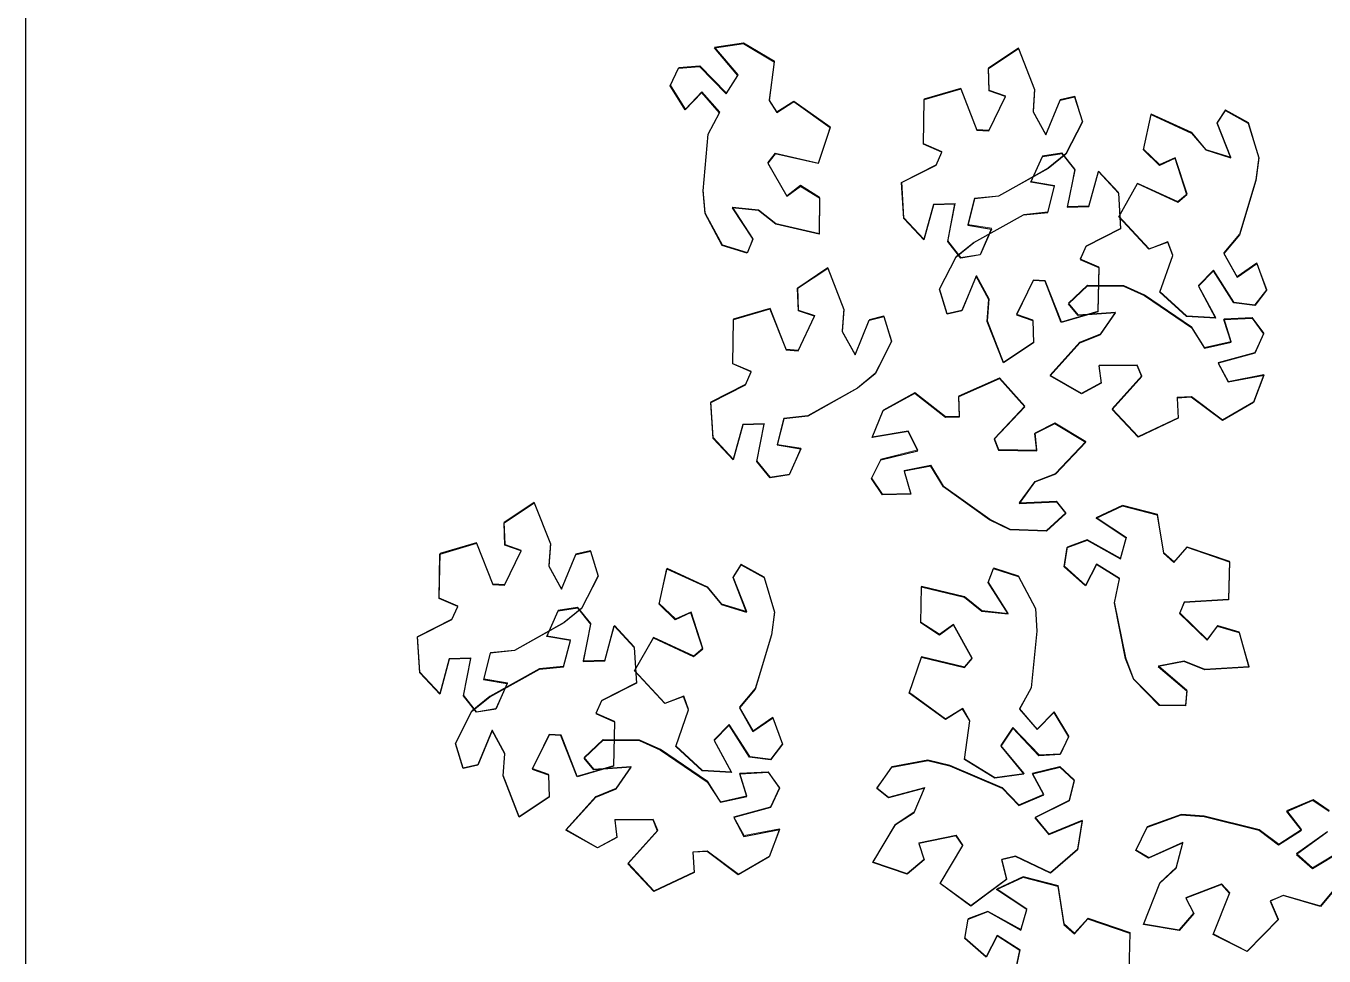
# Model space of a CAD drawing. Header units: centimetres. Extents: x -3096 to 17897, y -3131 to 15798.
# Drawn here: x 2794.5 to 2906.1, y 4396.4 to 4476.5 of the extents above; entities that cross this region are included whole.
import ezdxf

# ---------------------------------------------------------------- set-up
doc = ezdxf.new("R2010")
doc.units = ezdxf.units.CM
doc.layers.add('A-ANNO SYMB', color=3, linetype='Continuous', lineweight=13)
doc.layers.add('alberi', color=74, linetype='Continuous')

msp = doc.modelspace()

# ---------------------------------------------------------------- linework, layer by layer
msp.add_lwpolyline([(3144.47, 4143.3), (3144.47, 4143.3), (2794.47, 4143.3), (2794.47, 4518.3)])
at = {"layer": 'A-ANNO SYMB'}
for points in [[(2854.36, 4457.64), (2852.87, 4460.38), (2852.72, 4462.33), (2853.15, 4467.2), (2854.14, 4469.04), (2852.6, 4470.79), (2851.18, 4469.31), (2849.89, 4471.37), (2850.61, 4472.89), (2852.42, 4473.02), (2852.42, 4473.02), (2854.71, 4470.69), (2855.71, 4472.25), (2853.7, 4474.63), (2856.19, 4475), (2858.84, 4473.42), (2858.4, 4470.11), (2859.04, 4469.08), (2860.51, 4470), (2860.51, 4470), (2863.63, 4467.79), (2862.62, 4464.67), (2858.91, 4465.52), (2858.27, 4464.72), (2859.9, 4461.86), (2861.09, 4462.75), (2862.72, 4461.72), (2862.68, 4458.6), (2858.97, 4459.46), (2857.48, 4460.65), (2855.22, 4460.87), (2856.98, 4458.17), (2856.51, 4456.97)], [(2885.34, 4468.27), (2883.91, 4465.49), (2882.39, 4464.26), (2878.13, 4461.86), (2876.05, 4461.64), (2875.48, 4459.38), (2877.51, 4459.05), (2876.53, 4456.81), (2874.87, 4456.55), (2873.74, 4457.97), (2873.74, 4457.97), (2874.38, 4461.18), (2872.53, 4461.12), (2871.7, 4458.11), (2869.98, 4459.95), (2869.79, 4463.03), (2872.77, 4464.55), (2873.25, 4465.66), (2871.66, 4466.35), (2871.66, 4466.35), (2871.72, 4470.18), (2874.86, 4471.1), (2876.26, 4467.56), (2877.28, 4467.49), (2878.72, 4470.45), (2877.31, 4470.93), (2877.24, 4472.85), (2879.83, 4474.59), (2881.22, 4471.04), (2881.09, 4469.13), (2882.18, 4467.15), (2883.41, 4470.12), (2884.67, 4470.42)], [(2899.6, 4468.16), (2900.49, 4465.17), (2900.25, 4463.22), (2898.83, 4458.54), (2897.49, 4456.94), (2898.64, 4454.92), (2900.34, 4456.08), (2901.18, 4453.8), (2900.16, 4452.46), (2898.36, 4452.7), (2898.36, 4452.7), (2896.6, 4455.45), (2895.3, 4454.13), (2896.79, 4451.39), (2894.27, 4451.53), (2892, 4453.61), (2893.1, 4456.77), (2892.68, 4457.91), (2891.06, 4457.3), (2891.06, 4457.3), (2888.45, 4460.11), (2890.08, 4462.95), (2893.54, 4461.36), (2894.33, 4462.02), (2893.31, 4465.15), (2891.97, 4464.53), (2890.59, 4465.86), (2891.25, 4468.9), (2894.71, 4467.31), (2895.93, 4465.84), (2898.1, 4465.16), (2896.93, 4468.16), (2897.63, 4469.25)], [(2873.05, 4453.87), (2874.48, 4456.64), (2876.01, 4457.87), (2880.28, 4460.25), (2882.36, 4460.47), (2882.94, 4462.73), (2880.91, 4463.07), (2881.89, 4465.29), (2883.56, 4465.55), (2884.68, 4464.13), (2884.68, 4464.13), (2884.04, 4460.92), (2885.89, 4460.98), (2886.72, 4463.98), (2888.43, 4462.13), (2888.62, 4459.05), (2885.64, 4457.55), (2885.14, 4456.44), (2886.74, 4455.75), (2886.74, 4455.75), (2886.66, 4451.92), (2883.52, 4451), (2882.13, 4454.55), (2881.11, 4454.62), (2879.66, 4451.66), (2881.06, 4451.18), (2881.13, 4449.26), (2878.54, 4447.53), (2877.16, 4451.08), (2877.3, 4452.99), (2876.21, 4454.98), (2874.97, 4452.01), (2873.71, 4451.72)], [(2868.93, 4449.35), (2867.51, 4446.58), (2865.99, 4445.34), (2861.72, 4442.95), (2859.65, 4442.72), (2859.07, 4440.46), (2861.11, 4440.13), (2860.13, 4437.9), (2858.47, 4437.63), (2857.34, 4439.05), (2857.34, 4439.05), (2857.97, 4442.26), (2856.12, 4442.2), (2855.29, 4439.2), (2853.58, 4441.04), (2853.38, 4444.12), (2856.36, 4445.63), (2856.85, 4446.75), (2855.25, 4447.43), (2855.25, 4447.43), (2855.32, 4451.26), (2858.46, 4452.19), (2859.85, 4448.65), (2860.88, 4448.57), (2862.31, 4451.54), (2860.91, 4452.02), (2860.84, 4453.94), (2863.42, 4455.67), (2864.82, 4452.13), (2864.68, 4450.22), (2865.78, 4448.23), (2867.01, 4451.21), (2868.26, 4451.51)], [(2885.77, 4454.17), (2888.89, 4454.13), (2890.67, 4453.32), (2894.71, 4450.57), (2895.84, 4448.81), (2898.12, 4449.3), (2897.51, 4451.27), (2899.94, 4451.39), (2900.92, 4450.02), (2900.15, 4448.37), (2900.15, 4448.37), (2897, 4447.51), (2897.88, 4445.88), (2900.93, 4446.48), (2900.05, 4444.12), (2897.38, 4442.58), (2894.7, 4444.57), (2893.48, 4444.51), (2893.58, 4442.77), (2893.58, 4442.77), (2890.12, 4441.13), (2887.89, 4443.52), (2890.44, 4446.35), (2890.05, 4447.3), (2886.76, 4447.27), (2886.95, 4445.8), (2885.26, 4444.88), (2882.56, 4446.42), (2885.12, 4449.25), (2886.88, 4449.98), (2888.18, 4451.84), (2884.96, 4451.62), (2884.14, 4452.61)], [(2882.24, 4433.05), (2879.12, 4433.16), (2877.36, 4434.02), (2873.39, 4436.87), (2872.3, 4438.66), (2870.01, 4438.22), (2870.57, 4436.24), (2868.14, 4436.18), (2867.19, 4437.57), (2868, 4439.2), (2868, 4439.2), (2871.18, 4439.98), (2870.34, 4441.63), (2867.27, 4441.11), (2868.21, 4443.44), (2870.92, 4444.92), (2873.55, 4442.87), (2874.76, 4442.89), (2874.71, 4444.63), (2874.71, 4444.63), (2878.21, 4446.19), (2880.38, 4443.74), (2877.76, 4440.98), (2878.13, 4440.02), (2881.42, 4439.97), (2881.26, 4441.45), (2882.97, 4442.32), (2885.63, 4440.71), (2883.01, 4437.95), (2881.23, 4437.27), (2879.89, 4435.43), (2883.11, 4435.58), (2883.91, 4434.57)], [(2843.69, 4429.18), (2842.27, 4426.4), (2840.75, 4425.17), (2836.49, 4422.77), (2834.41, 4422.55), (2833.84, 4420.29), (2835.87, 4419.96), (2834.89, 4417.73), (2833.23, 4417.46), (2832.1, 4418.88), (2832.1, 4418.88), (2832.73, 4422.09), (2830.88, 4422.03), (2830.06, 4419.02), (2828.34, 4420.87), (2828.14, 4423.94), (2831.12, 4425.46), (2831.61, 4426.57), (2830.01, 4427.26), (2830.01, 4427.26), (2830.08, 4431.09), (2833.22, 4432.02), (2834.61, 4428.47), (2835.64, 4428.4), (2837.07, 4431.36), (2835.67, 4431.85), (2835.6, 4433.77), (2838.19, 4435.5), (2839.58, 4431.95), (2839.44, 4430.05), (2840.54, 4428.06), (2841.77, 4431.04), (2843.02, 4431.33)], [(2891.95, 4418.06), (2889.75, 4420.27), (2889.05, 4422.1), (2888.09, 4426.9), (2888.51, 4428.94), (2886.54, 4430.18), (2885.6, 4428.36), (2883.78, 4429.97), (2884.04, 4431.64), (2885.74, 4432.27), (2885.74, 4432.27), (2888.6, 4430.68), (2889.11, 4432.46), (2886.51, 4434.17), (2888.79, 4435.23), (2891.78, 4434.47), (2892.3, 4431.17), (2893.21, 4430.36), (2894.35, 4431.66), (2894.35, 4431.66), (2897.97, 4430.42), (2897.89, 4427.15), (2894.08, 4426.91), (2893.7, 4425.96), (2896.07, 4423.68), (2896.97, 4424.87), (2898.81, 4424.34), (2899.66, 4421.35), (2895.86, 4421.12), (2894.09, 4421.83), (2891.86, 4421.41), (2894.31, 4419.32), (2894.2, 4418.03)], [(2857.96, 4429.07), (2858.85, 4426.08), (2858.61, 4424.14), (2857.19, 4419.46), (2855.85, 4417.86), (2857, 4415.83), (2858.69, 4417), (2859.53, 4414.71), (2858.52, 4413.37), (2856.72, 4413.61), (2856.72, 4413.61), (2854.96, 4416.36), (2853.66, 4415.04), (2855.15, 4412.3), (2852.63, 4412.44), (2850.36, 4414.53), (2851.46, 4417.68), (2851.04, 4418.82), (2849.41, 4418.21), (2849.41, 4418.21), (2846.81, 4421.02), (2848.43, 4423.87), (2851.9, 4422.27), (2852.68, 4422.93), (2851.67, 4426.06), (2850.32, 4425.44), (2848.94, 4426.78), (2849.61, 4429.82), (2853.07, 4428.22), (2854.29, 4426.75), (2856.46, 4426.08), (2855.28, 4429.08), (2855.98, 4430.16)], [(2879.84, 4429.15), (2881.29, 4426.39), (2881.43, 4424.43), (2880.94, 4419.57), (2879.93, 4417.74), (2881.45, 4415.97), (2882.89, 4417.44), (2884.15, 4415.36), (2883.41, 4413.85), (2881.6, 4413.74), (2881.6, 4413.74), (2879.34, 4416.1), (2878.32, 4414.55), (2880.31, 4412.15), (2877.81, 4411.8), (2875.18, 4413.41), (2875.66, 4416.72), (2875.03, 4417.76), (2873.55, 4416.85), (2873.55, 4416.85), (2870.45, 4419.11), (2871.5, 4422.21), (2875.2, 4421.31), (2875.85, 4422.11), (2874.25, 4424.99), (2873.05, 4424.12), (2871.44, 4425.16), (2871.5, 4428.27), (2875.2, 4427.38), (2876.69, 4426.17), (2878.94, 4425.92), (2877.22, 4428.64), (2877.7, 4429.84)], [(2831.41, 4414.79), (2832.84, 4417.56), (2834.37, 4418.79), (2838.64, 4421.17), (2840.71, 4421.38), (2841.29, 4423.64), (2839.27, 4423.98), (2840.25, 4426.21), (2841.91, 4426.47), (2843.04, 4425.04), (2843.04, 4425.04), (2842.39, 4421.84), (2844.24, 4421.89), (2845.08, 4424.89), (2846.79, 4423.05), (2846.98, 4419.97), (2843.99, 4418.46), (2843.5, 4417.35), (2845.09, 4416.66), (2845.09, 4416.66), (2845.02, 4412.83), (2841.87, 4411.91), (2840.49, 4415.46), (2839.47, 4415.54), (2838.02, 4412.58), (2839.42, 4412.09), (2839.48, 4410.17), (2836.89, 4408.45), (2835.51, 4412), (2835.65, 4413.9), (2834.57, 4415.9), (2833.32, 4412.92), (2832.07, 4412.63)], [(2844.12, 4415.08), (2847.24, 4415.04), (2849.03, 4414.23), (2853.07, 4411.48), (2854.2, 4409.72), (2856.47, 4410.22), (2855.87, 4412.18), (2858.3, 4412.3), (2859.28, 4410.93), (2858.51, 4409.29), (2858.51, 4409.29), (2855.35, 4408.43), (2856.23, 4406.8), (2859.29, 4407.39), (2858.41, 4405.04), (2855.74, 4403.49), (2853.05, 4405.48), (2851.84, 4405.42), (2851.94, 4403.69), (2851.94, 4403.69), (2848.48, 4402.04), (2846.25, 4404.44), (2848.8, 4407.27), (2848.41, 4408.21), (2845.12, 4408.18), (2845.31, 4406.71), (2843.62, 4405.79), (2840.92, 4407.33), (2843.47, 4410.16), (2845.24, 4410.89), (2846.53, 4412.75), (2843.32, 4412.53), (2842.49, 4413.52)], [(2868.96, 4412.76), (2872.03, 4413.32), (2873.93, 4412.87), (2878.43, 4410.95), (2879.87, 4409.44), (2882.01, 4410.36), (2881.04, 4412.17), (2883.4, 4412.76), (2884.63, 4411.6), (2884.19, 4409.84), (2884.19, 4409.84), (2881.26, 4408.39), (2882.43, 4406.96), (2885.32, 4408.13), (2884.91, 4405.65), (2882.59, 4403.62), (2879.57, 4405.06), (2878.39, 4404.77), (2878.82, 4403.08), (2878.82, 4403.08), (2875.74, 4400.8), (2873.09, 4402.72), (2875.05, 4405.99), (2874.48, 4406.84), (2871.26, 4406.18), (2871.73, 4404.77), (2870.25, 4403.55), (2867.3, 4404.54), (2869.27, 4407.8), (2870.86, 4408.86), (2871.77, 4410.94), (2868.66, 4410.1), (2867.66, 4410.92)]]:
    msp.add_lwpolyline(points, close=True, dxfattribs=at)
for points in [[(2907.78, 4403.13), (2905.81, 4400.75), (2902.61, 4401.69), (2901.49, 4401.21), (2902.18, 4399.62), (2902.18, 4399.62), (2899.51, 4396.87), (2896.59, 4398.35), (2898, 4401.89), (2897.3, 4402.64), (2894.23, 4401.47), (2894.92, 4400.15), (2893.65, 4398.71), (2890.58, 4399.22), (2892, 4402.75), (2893.4, 4404.05), (2893.96, 4406.25), (2891.03, 4404.92), (2889.91, 4405.57), (2890.9, 4407.59), (2893.84, 4408.64), (2895.79, 4408.5), (2900.54, 4407.32), (2902.21, 4406.06), (2904.17, 4407.32), (2902.92, 4408.95), (2905.16, 4409.91), (2906.55, 4408.96)], [(2906.4, 4407.15), (2903.74, 4405.25), (2905.13, 4404.02), (2907.79, 4405.65)], [(2879.54, 4394.94), (2879.97, 4396.98), (2878, 4398.23), (2877.05, 4396.4), (2875.23, 4398.01), (2875.49, 4399.68), (2877.19, 4400.31), (2877.19, 4400.31), (2880.05, 4398.72), (2880.56, 4400.5), (2877.96, 4402.21), (2880.24, 4403.28), (2883.23, 4402.51), (2883.75, 4399.21), (2884.66, 4398.4), (2885.81, 4399.71), (2885.81, 4399.71), (2889.43, 4398.46), (2889.34, 4395.19)]]:
    msp.add_lwpolyline(points, dxfattribs=at)
at = {"layer": 'alberi'}
for points in [[(2854.35, 4457.58), (2852.87, 4460.32), (2852.71, 4462.28), (2853.14, 4467.15), (2854.13, 4468.99), (2852.59, 4470.74), (2851.17, 4469.25), (2849.88, 4471.32), (2850.6, 4472.84), (2852.41, 4472.97), (2852.41, 4472.97), (2854.7, 4470.63), (2855.7, 4472.19), (2853.69, 4474.57), (2856.18, 4474.95), (2858.83, 4473.37), (2858.39, 4470.05), (2859.04, 4469.02), (2860.5, 4469.95), (2860.5, 4469.95), (2863.63, 4467.73), (2862.61, 4464.62), (2858.9, 4465.47), (2858.27, 4464.67), (2859.9, 4461.81), (2861.09, 4462.69), (2862.71, 4461.66), (2862.68, 4458.55), (2858.97, 4459.41), (2857.47, 4460.59), (2855.21, 4460.82), (2856.97, 4458.12), (2856.5, 4456.92)], [(2885.33, 4468.21), (2883.91, 4465.44), (2882.38, 4464.2), (2878.12, 4461.81), (2876.05, 4461.58), (2875.47, 4459.32), (2877.5, 4458.99), (2876.53, 4456.76), (2874.87, 4456.49), (2873.74, 4457.91), (2873.74, 4457.91), (2874.37, 4461.12), (2872.52, 4461.06), (2871.69, 4458.05), (2869.97, 4459.9), (2869.78, 4462.98), (2872.76, 4464.49), (2873.25, 4465.6), (2871.65, 4466.29), (2871.65, 4466.29), (2871.71, 4470.12), (2874.86, 4471.05), (2876.25, 4467.5), (2877.27, 4467.43), (2878.71, 4470.4), (2877.31, 4470.88), (2877.24, 4472.8), (2879.82, 4474.53), (2881.21, 4470.99), (2881.08, 4469.08), (2882.18, 4467.09), (2883.41, 4470.07), (2884.66, 4470.36)], [(2899.59, 4468.1), (2900.49, 4465.11), (2900.24, 4463.17), (2898.83, 4458.49), (2897.48, 4456.89), (2898.63, 4454.86), (2900.33, 4456.03), (2901.17, 4453.74), (2900.15, 4452.4), (2898.36, 4452.64), (2898.36, 4452.64), (2896.59, 4455.4), (2895.3, 4454.07), (2896.78, 4451.33), (2894.27, 4451.47), (2892, 4453.56), (2893.1, 4456.71), (2892.68, 4457.85), (2891.05, 4457.25), (2891.05, 4457.25), (2888.45, 4460.05), (2890.07, 4462.9), (2893.53, 4461.31), (2894.32, 4461.96), (2893.3, 4465.1), (2891.96, 4464.47), (2890.58, 4465.81), (2891.25, 4468.85), (2894.7, 4467.25), (2895.93, 4465.79), (2898.09, 4465.11), (2896.92, 4468.11), (2897.62, 4469.19)], [(2873.04, 4453.82), (2874.48, 4456.59), (2876, 4457.82), (2880.27, 4460.2), (2882.35, 4460.42), (2882.93, 4462.67), (2880.9, 4463.01), (2881.89, 4465.24), (2883.55, 4465.5), (2884.67, 4464.08), (2884.67, 4464.08), (2884.03, 4460.87), (2885.88, 4460.92), (2886.72, 4463.93), (2888.43, 4462.08), (2888.61, 4459), (2885.63, 4457.49), (2885.14, 4456.38), (2886.73, 4455.69), (2886.73, 4455.69), (2886.65, 4451.86), (2883.51, 4450.94), (2882.12, 4454.49), (2881.1, 4454.57), (2879.66, 4451.61), (2881.06, 4451.12), (2881.12, 4449.2), (2878.53, 4447.48), (2877.15, 4451.03), (2877.29, 4452.93), (2876.2, 4454.93), (2874.96, 4451.95), (2873.71, 4451.66)], [(2868.92, 4449.3), (2867.5, 4446.52), (2865.98, 4445.29), (2861.72, 4442.89), (2859.64, 4442.67), (2859.07, 4440.41), (2861.1, 4440.08), (2860.12, 4437.85), (2858.46, 4437.58), (2857.33, 4439), (2857.33, 4439), (2857.96, 4442.21), (2856.11, 4442.15), (2855.29, 4439.14), (2853.57, 4440.98), (2853.37, 4444.06), (2856.35, 4445.58), (2856.84, 4446.69), (2855.25, 4447.38), (2855.25, 4447.38), (2855.31, 4451.21), (2858.45, 4452.13), (2859.85, 4448.59), (2860.87, 4448.52), (2862.3, 4451.48), (2860.9, 4451.96), (2860.83, 4453.89), (2863.42, 4455.62), (2864.81, 4452.07), (2864.68, 4450.17), (2865.77, 4448.18), (2867, 4451.16), (2868.26, 4451.45)], [(2885.76, 4454.11), (2888.88, 4454.07), (2890.66, 4453.26), (2894.71, 4450.51), (2895.83, 4448.75), (2898.11, 4449.25), (2897.5, 4451.21), (2899.93, 4451.33), (2900.91, 4449.96), (2900.15, 4448.32), (2900.15, 4448.32), (2896.99, 4447.46), (2897.87, 4445.83), (2900.93, 4446.43), (2900.04, 4444.07), (2897.37, 4442.52), (2894.69, 4444.51), (2893.48, 4444.45), (2893.57, 4442.72), (2893.57, 4442.72), (2890.12, 4441.07), (2887.89, 4443.47), (2890.44, 4446.3), (2890.05, 4447.25), (2886.75, 4447.21), (2886.95, 4445.74), (2885.26, 4444.82), (2882.56, 4446.37), (2885.11, 4449.19), (2886.88, 4449.92), (2888.17, 4451.79), (2884.95, 4451.56), (2884.13, 4452.55)], [(2882.23, 4432.99), (2879.12, 4433.11), (2877.35, 4433.97), (2873.38, 4436.81), (2872.3, 4438.6), (2870.01, 4438.16), (2870.57, 4436.18), (2868.13, 4436.12), (2867.19, 4437.52), (2868, 4439.14), (2868, 4439.14), (2871.17, 4439.92), (2870.33, 4441.58), (2867.26, 4441.05), (2868.2, 4443.39), (2870.91, 4444.87), (2873.54, 4442.81), (2874.76, 4442.84), (2874.7, 4444.58), (2874.7, 4444.58), (2878.2, 4446.14), (2880.37, 4443.69), (2877.75, 4440.92), (2878.12, 4439.96), (2881.41, 4439.92), (2881.25, 4441.39), (2882.97, 4442.27), (2885.63, 4440.66), (2883.01, 4437.9), (2881.22, 4437.21), (2879.88, 4435.38), (2883.1, 4435.52), (2883.9, 4434.51)], [(2843.69, 4429.12), (2842.26, 4426.35), (2840.74, 4425.11), (2836.48, 4422.72), (2834.4, 4422.49), (2833.83, 4420.23), (2835.86, 4419.9), (2834.88, 4417.67), (2833.22, 4417.41), (2832.09, 4418.83), (2832.09, 4418.83), (2832.73, 4422.03), (2830.88, 4421.97), (2830.05, 4418.97), (2828.33, 4420.81), (2828.14, 4423.89), (2831.11, 4425.4), (2831.6, 4426.52), (2830.01, 4427.2), (2830.01, 4427.2), (2830.07, 4431.03), (2833.21, 4431.96), (2834.61, 4428.42), (2835.63, 4428.35), (2837.07, 4431.31), (2835.66, 4431.79), (2835.59, 4433.71), (2838.18, 4435.44), (2839.57, 4431.9), (2839.44, 4429.99), (2840.53, 4428), (2841.76, 4430.98), (2843.02, 4431.28)], [(2891.94, 4418.01), (2889.74, 4420.22), (2889.04, 4422.05), (2888.08, 4426.84), (2888.51, 4428.89), (2886.54, 4430.13), (2885.59, 4428.3), (2883.77, 4429.92), (2884.03, 4431.58), (2885.73, 4432.22), (2885.73, 4432.22), (2888.59, 4430.62), (2889.1, 4432.4), (2886.5, 4434.12), (2888.78, 4435.18), (2891.77, 4434.41), (2892.29, 4431.11), (2893.2, 4430.3), (2894.35, 4431.61), (2894.35, 4431.61), (2897.97, 4430.36), (2897.88, 4427.09), (2894.08, 4426.86), (2893.69, 4425.91), (2896.07, 4423.63), (2896.96, 4424.81), (2898.81, 4424.28), (2899.65, 4421.29), (2895.85, 4421.06), (2894.08, 4421.78), (2891.85, 4421.35), (2894.3, 4419.26), (2894.2, 4417.98)], [(2857.95, 4429.01), (2858.84, 4426.03), (2858.6, 4424.08), (2857.18, 4419.4), (2855.84, 4417.8), (2856.99, 4415.77), (2858.69, 4416.94), (2859.53, 4414.66), (2858.51, 4413.31), (2856.71, 4413.56), (2856.71, 4413.56), (2854.95, 4416.31), (2853.65, 4414.99), (2855.14, 4412.24), (2852.62, 4412.38), (2850.35, 4414.47), (2851.45, 4417.63), (2851.03, 4418.77), (2849.41, 4418.16), (2849.41, 4418.16), (2846.8, 4420.97), (2848.43, 4423.81), (2851.89, 4422.22), (2852.67, 4422.87), (2851.66, 4426.01), (2850.31, 4425.38), (2848.94, 4426.72), (2849.6, 4429.76), (2853.06, 4428.17), (2854.28, 4426.7), (2856.45, 4426.02), (2855.28, 4429.02), (2855.98, 4430.1)], [(2879.83, 4429.09), (2881.29, 4426.33), (2881.42, 4424.38), (2880.93, 4419.51), (2879.92, 4417.68), (2881.44, 4415.92), (2882.88, 4417.39), (2884.14, 4415.31), (2883.41, 4413.79), (2881.59, 4413.68), (2881.59, 4413.68), (2879.33, 4416.05), (2878.32, 4414.5), (2880.3, 4412.09), (2877.81, 4411.75), (2875.18, 4413.36), (2875.65, 4416.67), (2875.02, 4417.71), (2873.54, 4416.8), (2873.54, 4416.8), (2870.44, 4419.05), (2871.49, 4422.15), (2875.19, 4421.26), (2875.84, 4422.05), (2874.24, 4424.93), (2873.04, 4424.06), (2871.43, 4425.11), (2871.5, 4428.22), (2875.2, 4427.32), (2876.68, 4426.12), (2878.94, 4425.87), (2877.21, 4428.59), (2877.69, 4429.78)], [(2831.4, 4414.73), (2832.83, 4417.5), (2834.36, 4418.73), (2838.63, 4421.11), (2840.71, 4421.33), (2841.29, 4423.59), (2839.26, 4423.92), (2840.24, 4426.15), (2841.9, 4426.41), (2843.03, 4424.99), (2843.03, 4424.99), (2842.39, 4421.78), (2844.24, 4421.84), (2845.07, 4424.84), (2846.78, 4422.99), (2846.97, 4419.91), (2843.98, 4418.41), (2843.49, 4417.3), (2845.09, 4416.6), (2845.09, 4416.6), (2845.01, 4412.77), (2841.87, 4411.86), (2840.48, 4415.41), (2839.46, 4415.48), (2838.01, 4412.52), (2839.41, 4412.04), (2839.48, 4410.12), (2836.89, 4408.39), (2835.51, 4411.94), (2835.65, 4413.85), (2834.56, 4415.84), (2833.32, 4412.87), (2832.06, 4412.58)], [(2844.12, 4415.02), (2847.24, 4414.99), (2849.02, 4414.17), (2853.06, 4411.43), (2854.19, 4409.67), (2856.47, 4410.16), (2855.86, 4412.13), (2858.29, 4412.25), (2859.27, 4410.88), (2858.5, 4409.23), (2858.5, 4409.23), (2855.35, 4408.37), (2856.22, 4406.74), (2859.28, 4407.34), (2858.4, 4404.98), (2855.73, 4403.43), (2853.05, 4405.43), (2851.83, 4405.37), (2851.93, 4403.63), (2851.93, 4403.63), (2848.47, 4401.98), (2846.24, 4404.38), (2848.79, 4407.21), (2848.4, 4408.16), (2845.11, 4408.12), (2845.3, 4406.65), (2843.61, 4405.74), (2840.91, 4407.28), (2843.47, 4410.1), (2845.23, 4410.83), (2846.52, 4412.7), (2843.31, 4412.47), (2842.49, 4413.47)], [(2868.95, 4412.7), (2872.02, 4413.27), (2873.93, 4412.81), (2878.42, 4410.89), (2879.87, 4409.38), (2882.01, 4410.31), (2881.03, 4412.12), (2883.39, 4412.7), (2884.62, 4411.55), (2884.18, 4409.79), (2884.18, 4409.79), (2881.25, 4408.33), (2882.43, 4406.9), (2885.31, 4408.08), (2884.9, 4405.59), (2882.58, 4403.56), (2879.56, 4405), (2878.38, 4404.71), (2878.81, 4403.03), (2878.81, 4403.03), (2875.74, 4400.74), (2873.09, 4402.67), (2875.04, 4405.94), (2874.48, 4406.79), (2871.25, 4406.12), (2871.73, 4404.72), (2870.25, 4403.49), (2867.3, 4404.48), (2869.26, 4407.75), (2870.85, 4408.8), (2871.76, 4410.88), (2868.65, 4410.05), (2867.65, 4410.86)]]:
    msp.add_lwpolyline(points, close=True, dxfattribs=at)
for points in [[(2907.77, 4403.07), (2905.81, 4400.7), (2902.6, 4401.64), (2901.48, 4401.16), (2902.17, 4399.56), (2902.17, 4399.56), (2899.5, 4396.82), (2896.58, 4398.3), (2897.99, 4401.83), (2897.29, 4402.59), (2894.22, 4401.41), (2894.91, 4400.1), (2893.64, 4398.65), (2890.58, 4399.16), (2891.99, 4402.7), (2893.39, 4403.99), (2893.96, 4406.19), (2891.02, 4404.87), (2889.91, 4405.51), (2890.89, 4407.54), (2893.83, 4408.58), (2895.79, 4408.44), (2900.53, 4407.27), (2902.2, 4406.01), (2904.16, 4407.26), (2902.91, 4408.89), (2905.15, 4409.85), (2906.54, 4408.91)], [(2906.39, 4407.1), (2903.73, 4405.19), (2905.12, 4403.97), (2907.79, 4405.59)], [(2879.53, 4394.88), (2879.96, 4396.93), (2877.99, 4398.17), (2877.05, 4396.34), (2875.23, 4397.96), (2875.49, 4399.62), (2877.19, 4400.26), (2877.19, 4400.26), (2880.04, 4398.66), (2880.56, 4400.44), (2877.95, 4402.16), (2880.24, 4403.22), (2883.22, 4402.45), (2883.74, 4399.15), (2884.65, 4398.35), (2885.8, 4399.65), (2885.8, 4399.65), (2889.42, 4398.41), (2889.33, 4395.13)]]:
    msp.add_lwpolyline(points, dxfattribs=at)

doc.saveas('drawing.dxf')
